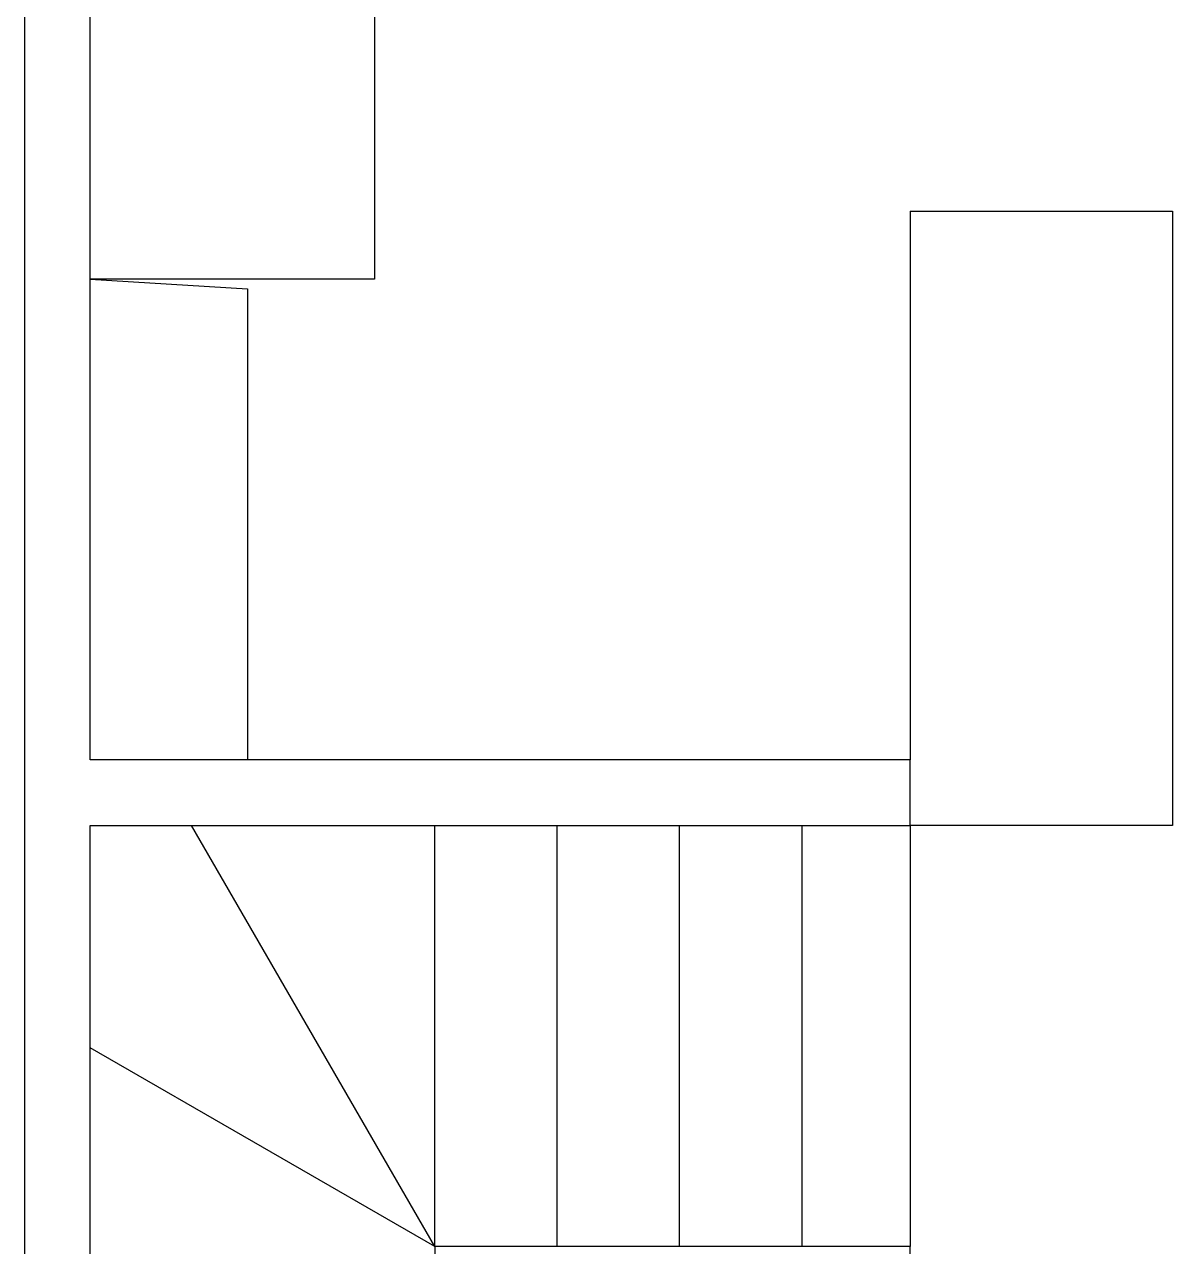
# Model space of a CAD drawing. Header units: metres. Extents: x -3.9 to 2.8, y -6.7 to 8.3.
# Drawn here: x -3.935 to -1.31, y 1.441 to 4.237 of the extents above; entities that cross this region are included whole.
import ezdxf

# ---------------------------------------------------------------- set-up
doc = ezdxf.new("R2010")
doc.units = ezdxf.units.M
doc.layers.add('SectionCutEdges', color=7, linetype='Continuous')

msp = doc.modelspace()

# ---------------------------------------------------------------- linework, layer by layer
for p, q in [((-3.9351, 6.0042), (-3.9351, -0.8718)), ((-3.1351, 5.2042), (-3.1351, 3.6542)), ((-1.9101, 3.8092), (-1.3101, 3.8092)), ((-1.9101, 3.8092), (-1.9101, 2.5542)), ((-1.3101, 3.8092), (-1.3101, 2.4042)), ((-3.1351, 3.6542), (-3.7851, 3.6542)), ((-3.7851, 2.5542), (-3.7851, 3.6542)), ((-3.7851, 3.6542), (-3.4249, 3.6315)), ((-3.4249, 3.6315), (-3.4249, 2.5542)), ((-3.4249, 2.5542), (-3.7851, 2.5542)), ((-3.7851, 2.4042), (-1.9101, 2.4042)), ((-2.9971, 1.4412), (-3.5531, 2.4042)), ((-2.9971, 1.4412), (-2.9971, 2.4042)), ((-2.7171, 1.4412), (-2.7171, 2.4042)), ((-2.4371, 1.4412), (-2.4371, 2.4042)), ((-2.1571, 1.4412), (-2.1571, 2.4042)), ((-1.3101, 2.4042), (-1.9101, 2.4042)), ((-1.9101, 2.4042), (-1.9101, 1.4412)), ((-2.9971, 1.4412), (-3.7851, 1.8961)), ((-1.9101, 1.4412), (-2.9971, 1.4412))]:
    msp.add_line(p, q)
at = {"layer": 'SectionCutEdges'}
for p, q in [((-3.9351, 6.0042), (-3.9351, -0.8718)), ((-3.7851, 2.5542), (-3.7851, 5.8542)), ((-1.9101, 2.5542), (-3.7851, 2.5542)), ((-1.9101, 2.4042), (-1.9101, 2.5542)), ((-3.7851, 2.4042), (-1.9101, 2.4042)), ((-3.7851, 0.5532), (-3.7851, 2.4042)), ((-1.9101, 1.4412), (-2.9971, 1.4412)), ((-2.9971, 1.4412), (-2.9971, 0.5532)), ((-1.9101, 0.4032), (-1.9101, 1.4412))]:
    msp.add_line(p, q, dxfattribs=at)

doc.saveas('drawing.dxf')
